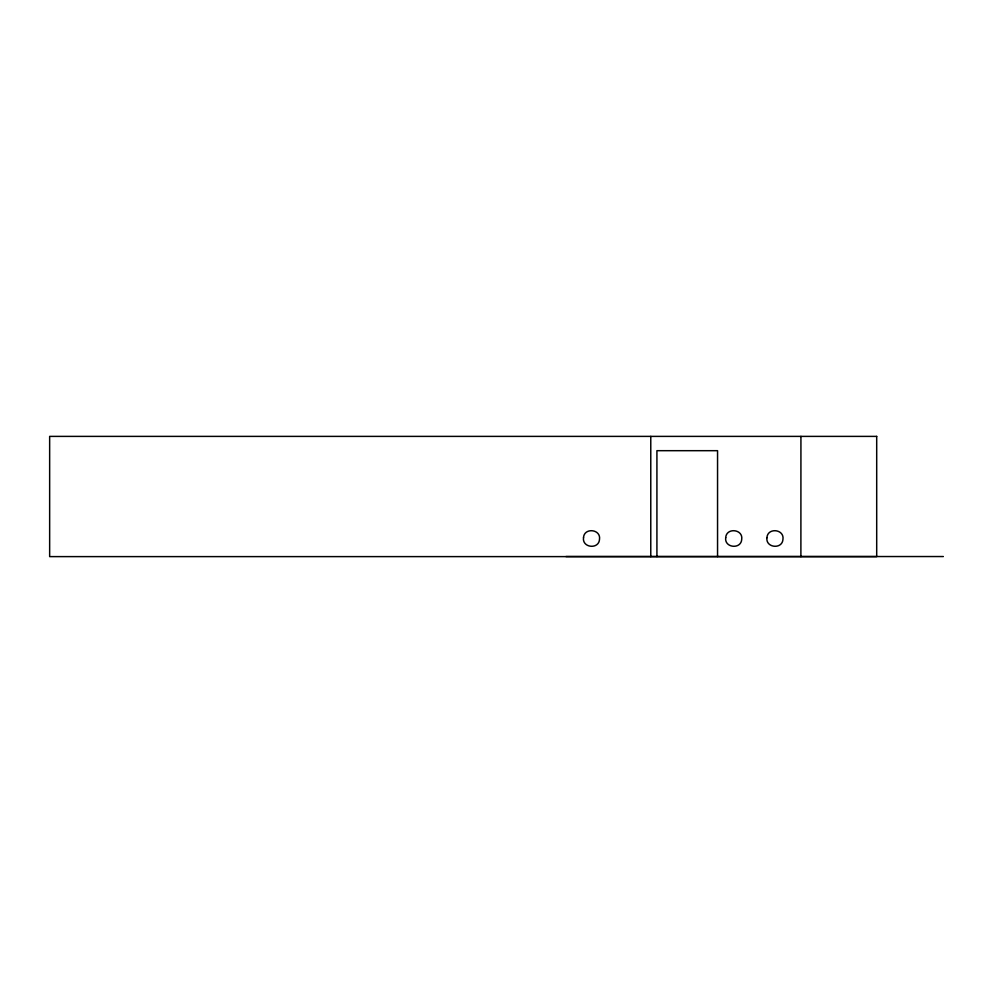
<?xml version="1.0" encoding="UTF-8"?>
<svg xmlns="http://www.w3.org/2000/svg" width="993" height="993" viewBox="0 0 993 993"><rect width="100%" height="100%" fill="white"/><g stroke="black" fill="none" stroke-linecap="round" stroke-linejoin="round"><path stroke-width="1.49" d="M565.936 556.539L943.35 556.539M800.929 436.386L800.892 556.614M717.554 556.552L717.554 450.685L656.919 450.685L656.919 556.552M650.775 436.386L650.775 556.614M583.512 537.709C582.01 547.975 598.978 549.65 599.511 539.286C601.013 529.021 584.045 527.345 583.512 537.709M725.709 537.709C724.22 547.975 741.188 549.65 741.721 539.286C743.211 529.021 726.255 527.345 725.709 537.709M766.944 537.709C765.454 547.975 782.422 549.65 782.956 539.286C784.445 529.021 767.49 527.345 766.944 537.709M876.695 436.386L49.65 436.386L49.65 556.614L876.695 556.614L876.695 436.386"/></g></svg>
